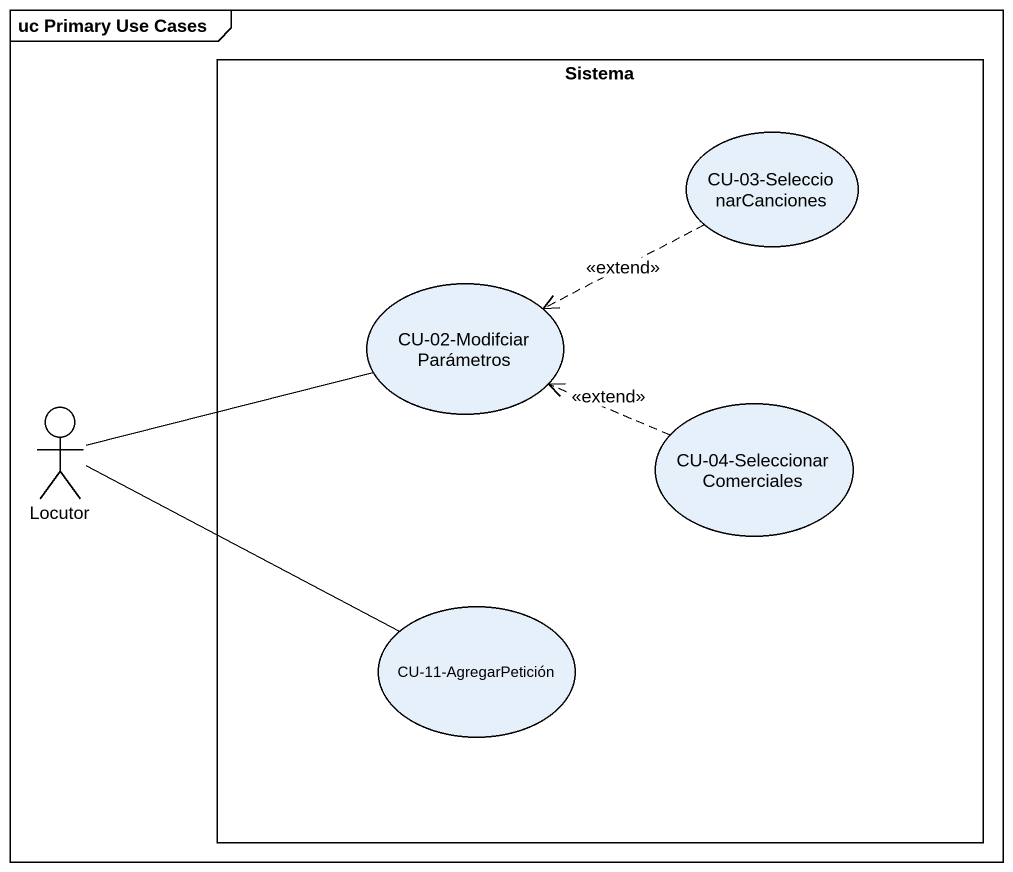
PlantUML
@startuml
mainframe uc Primary Use Cases
rectangle Sistema {
  usecase "CU-03-SeleccionarCanciones" as CU_03_SeleccionarCanciones
  usecase "CU-02-ModifciarParámetros" as CU_02_ModifciarParámetros
  usecase "CU-04-SeleccionarComerciales" as CU_04_SeleccionarComerciales
  usecase "CU-11-AgregarPetición" as CU_11_AgregarPetición
}
actor Locutor
CU_03_SeleccionarCanciones .left.> CU_02_ModifciarParámetros : <<extend>>
Locutor -right- CU_02_ModifciarParámetros
Locutor -right- CU_11_AgregarPetición
CU_04_SeleccionarComerciales .left.> CU_02_ModifciarParámetros : <<extend>>
@enduml
